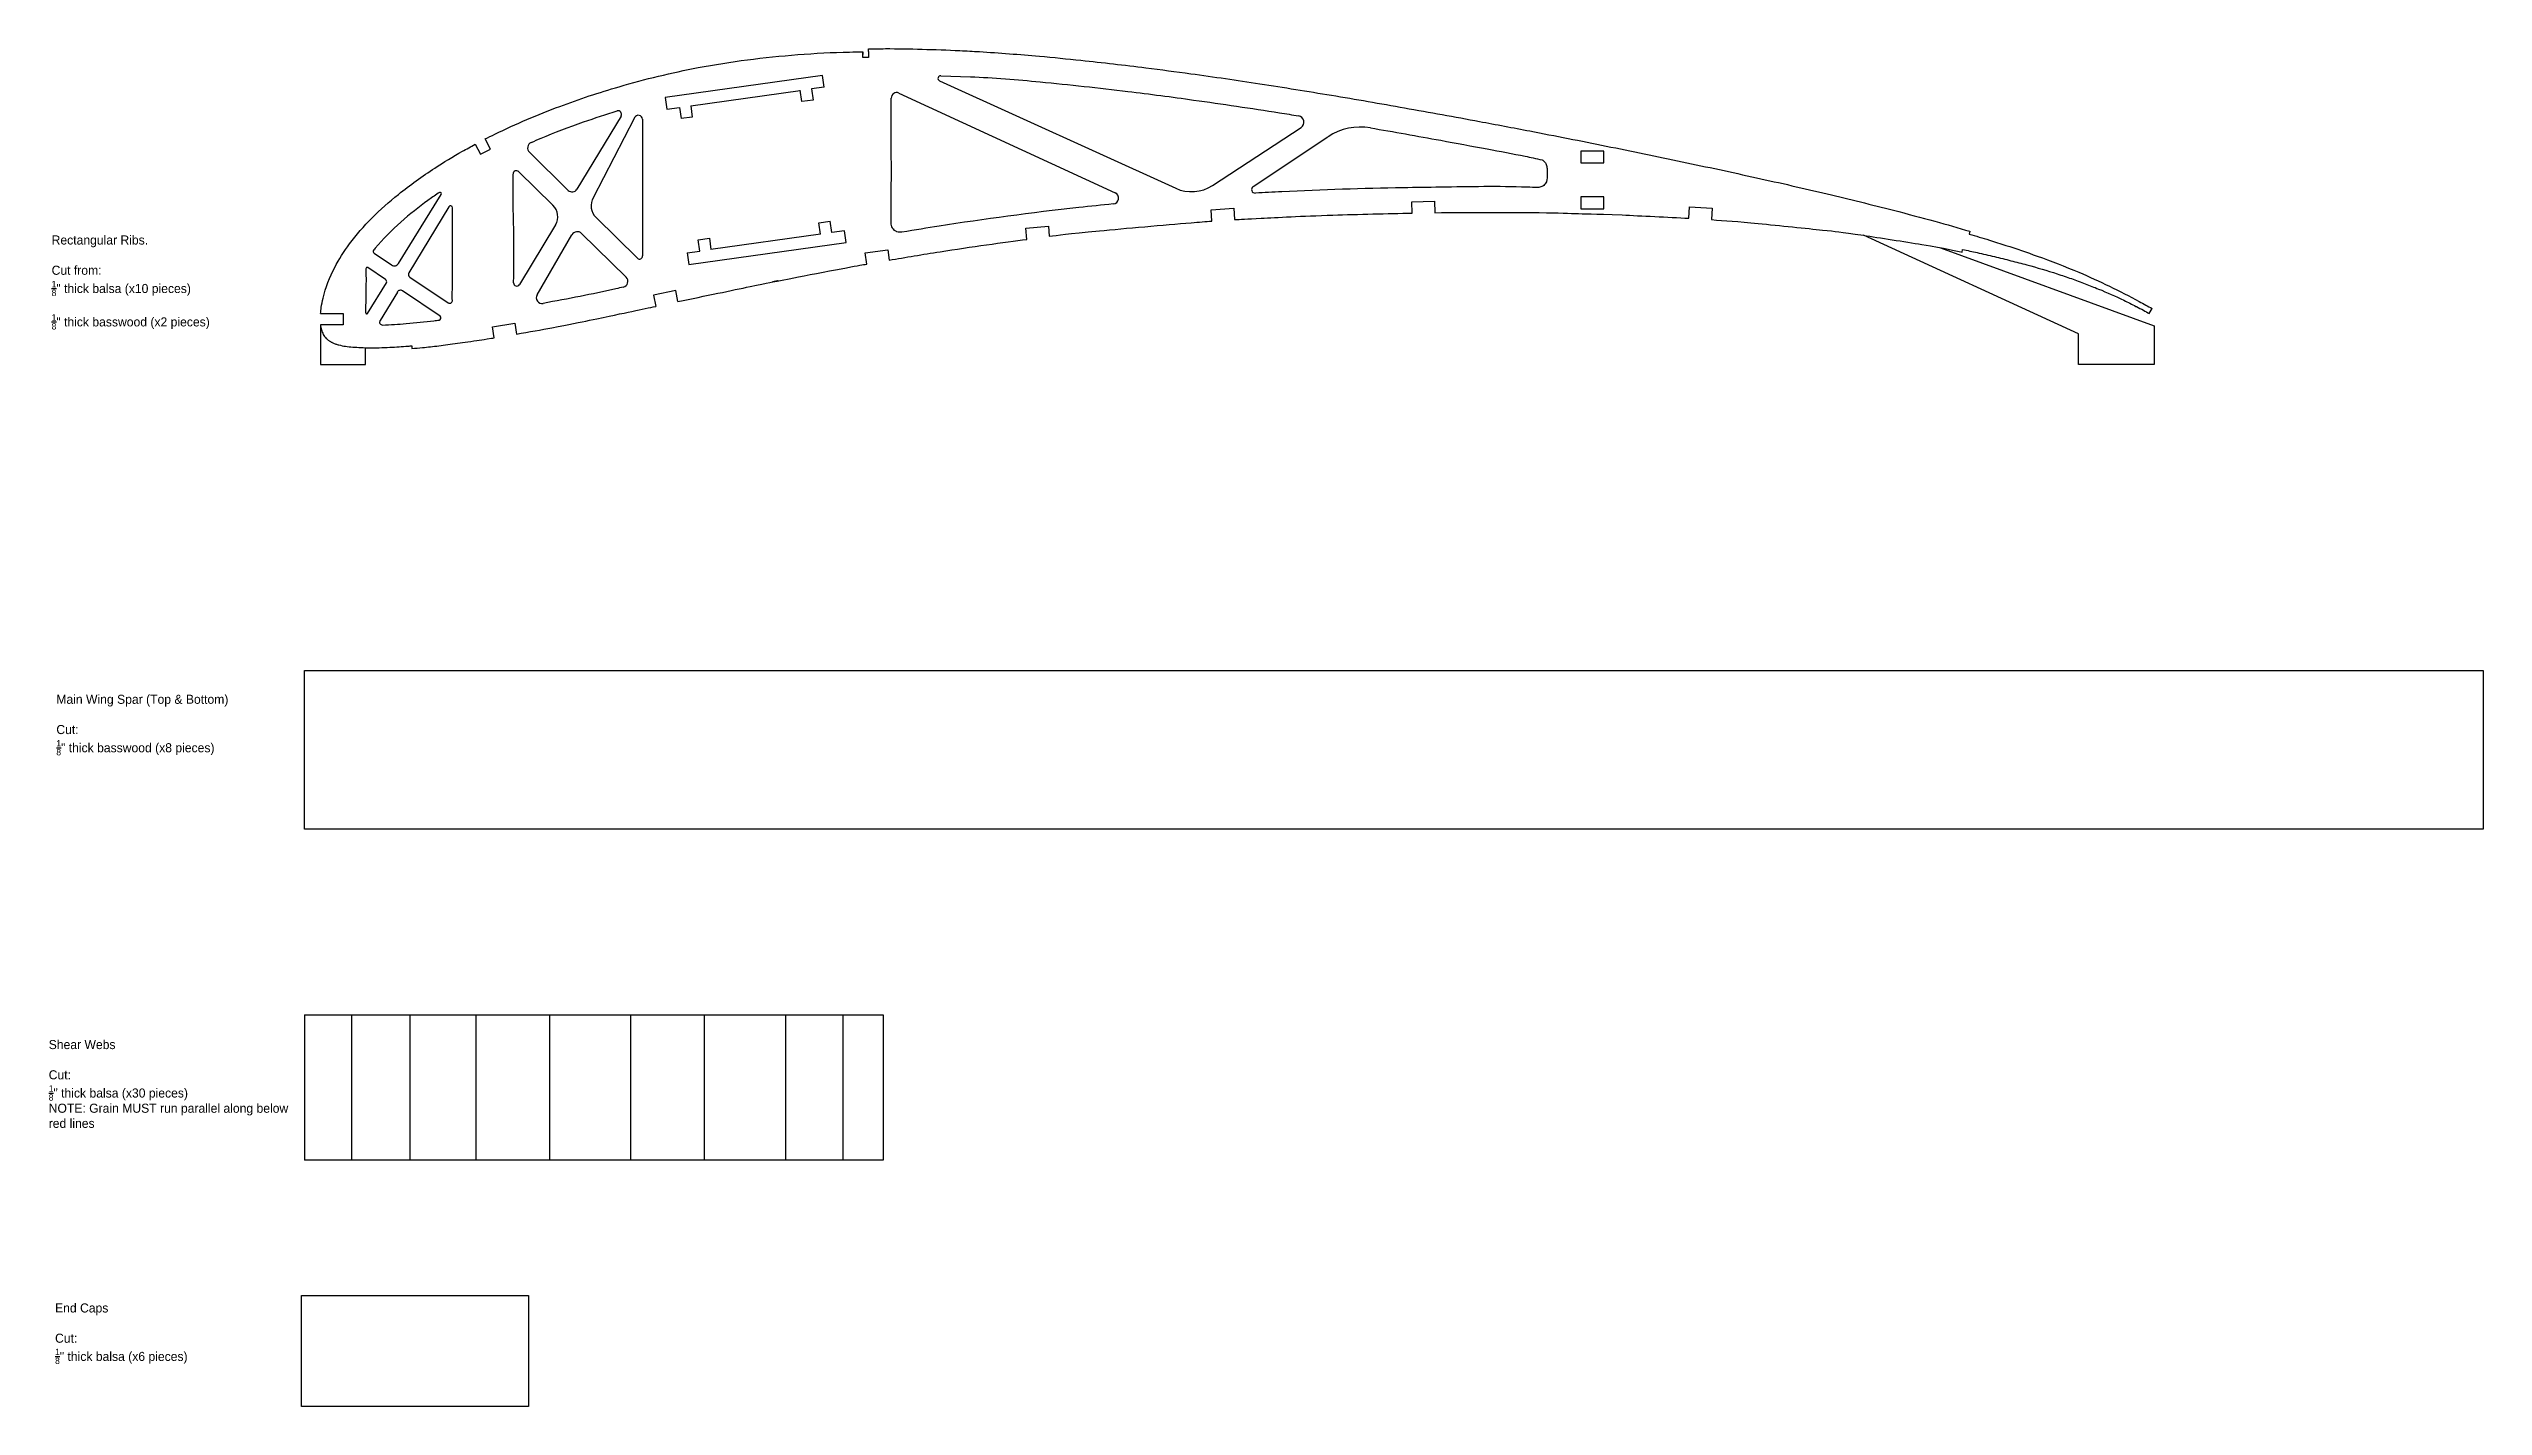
# Model space of a CAD drawing. Extents: x -3 to 23.9, y -11.5 to 3.5.
import ezdxf

# ---------------------------------------------------------------- set-up
doc = ezdxf.new("R2010")
doc.units = 0
doc.header["$MEASUREMENT"] = 0
doc.layers.add('CUT_THESE', color=255, linetype='CONTINUOUS')
doc.layers.add('TEXT_FOR_GARY', color=1, linetype='CONTINUOUS')

msp = doc.modelspace()

# ---------------------------------------------------------------- linework, layer by layer
at = {"layer": 'CUT_THESE', "linetype": 'Continuous'}
for p, q in [((6.006, 3.385), (6.006, 3.446)), ((6.006, 3.446), (6.006, 3.415)), ((6.069, 3.385), (6.006, 3.385)), ((6.069, 3.448), (6.069, 3.479)), ((6.069, 3.448), (6.069, 3.385)), ((5.563, 3.187), (3.831, 2.944)), ((4.112, 2.852), (5.318, 3.021)), ((5.335, 2.898), (5.318, 3.022)), ((5.582, 3.058), (5.442, 3.039)), ((5.442, 3.039), (5.459, 2.915)), ((5.582, 3.058), (5.563, 3.187)), ((3.581, 2.703), (3.581, 1.198)), ((3.831, 2.944), (3.849, 2.815)), ((3.849, 2.815), (3.988, 2.834)), ((3.988, 2.834), (4.005, 2.711)), ((4.129, 2.728), (4.005, 2.711)), ((4.112, 2.852), (4.129, 2.728)), ((5.459, 2.915), (5.335, 2.898)), ((1.737, 2.427), (1.796, 2.317)), ((1.906, 2.375), (1.847, 2.486)), ((1.796, 2.317), (1.906, 2.375)), ((9.844, 1.706), (10.093, 1.722)), ((9.852, 1.581), (9.844, 1.706)), ((10.093, 1.722), (10.101, 1.598)), ((12.053, 1.794), (12.303, 1.799)), ((12.056, 1.669), (12.053, 1.794)), ((12.303, 1.799), (12.306, 1.674)), ((15.105, 1.612), (15.112, 1.737)), ((15.112, 1.737), (15.362, 1.722)), ((15.362, 1.722), (15.354, 1.597)), ((4.089, 1.103), (5.822, 1.347)), ((4.194, 1.375), (4.318, 1.393)), ((4.21, 1.251), (4.194, 1.375)), ((4.318, 1.393), (4.334, 1.269)), ((5.541, 1.438), (4.334, 1.269)), ((5.524, 1.562), (5.648, 1.58)), ((5.541, 1.438), (5.524, 1.562)), ((5.665, 1.456), (5.648, 1.58)), ((5.804, 1.475), (5.665, 1.456)), ((5.822, 1.347), (5.804, 1.475)), ((7.803, 1.505), (8.052, 1.526)), ((7.813, 1.38), (7.803, 1.505)), ((8.052, 1.526), (8.061, 1.414)), ((19.397, 0.338), (17.028, 1.425)), ((18.202, 1.469), (18.194, 1.439)), ((4.071, 1.232), (4.21, 1.251)), ((4.071, 1.232), (4.089, 1.103)), ((6.034, 1.231), (6.281, 1.264)), ((6.05, 1.107), (6.034, 1.231)), ((6.281, 1.264), (6.296, 1.151)), ((17.878, 1.285), (20.23, 0.427)), ((18.114, 1.238), (18.12, 1.268)), ((3.946, 0.815), (3.701, 0.765)), ((3.971, 0.694), (3.946, 0.815)), ((0.035, 0.562), (0.283, 0.562)), ((0.283, 0.562), (0.283, 0.438)), ((3.701, 0.765), (3.727, 0.642)), ((20.177, 0.563), (20.207, 0.618)), ((0.283, 0.438), (0.033, 0.438)), ((0.033, 0.438), (0.033, 0)), ((1.928, 0.418), (2.175, 0.456)), ((1.947, 0.295), (1.928, 0.418)), ((2.175, 0.456), (2.193, 0.336)), ((19.397, 0), (19.397, 0.338)), ((20.23, 0.427), (20.23, 0)), ((0.033, 0), (0.531, 0)), ((0.531, 0), (0.531, 0.186)), ((1.041, 0.208), (1.041, 0.177)), ((20.23, 0), (19.397, 0)), ((-0.144, -3.369), (23.856, -3.369)), ((-0.144, -5.119), (-0.144, -3.369)), ((23.856, -3.369), (23.856, -5.119)), ((23.856, -5.119), (-0.144, -5.119)), ((-0.144, -7.165), (6.231, -7.165)), ((-0.144, -7.165), (-0.144, -8.765)), ((6.231, -7.165), (6.231, -8.765)), ((6.231, -8.765), (-0.144, -8.765)), ((-0.177, -10.257), (2.323, -10.257)), ((-0.177, -11.477), (-0.177, -10.257)), ((2.323, -10.257), (2.323, -11.477)), ((2.323, -11.477), (-0.177, -11.477))]:
    msp.add_line(p, q, dxfattribs=at)
at = {"layer": 'CUT_THESE', "color": 7, "linetype": 'Continuous'}
for p, q in [((6.405, 2.991), (8.787, 1.894)), ((6.852, 3.127), (9.453, 1.943)), ((6.865, 3.183), (7.193, 3.171)), ((3.344, 2.739), (2.858, 1.933)), ((3.04, 1.841), (3.494, 2.722)), ((9.857, 1.974), (10.834, 2.613)), ((10.307, 1.961), (11.13, 2.51)), ((2.335, 2.34), (2.762, 1.92)), ((2.594, 1.755), (2.216, 2.126)), ((0.892, 1.114), (1.364, 1.874)), ((1.446, 1.739), (1.007, 1.011)), ((3.07, 1.619), (3.525, 1.172)), ((2.621, 1.539), (2.226, 0.882)), ((2.419, 0.768), (2.803, 1.431)), ((3.4, 0.963), (2.909, 1.446)), ((0.625, 1.227), (0.817, 1.098)), ((0.551, 0.565), (0.759, 0.9)), ((0.751, 0.938), (0.556, 1.069)), ((1.35, 0.535), (0.937, 0.813)), ((1.017, 0.964), (1.441, 0.68)), ((0.88, 0.8), (0.689, 0.485))]:
    msp.add_line(p, q, dxfattribs=at)
at = {"layer": 'CUT_THESE', "linetype": 'Continuous'}
for points in [[(13.915, 2.222), (14.17, 2.222), (14.17, 2.352), (13.915, 2.352)], [(13.915, 1.717), (14.17, 1.717), (14.17, 1.847), (13.915, 1.847)]]:
    msp.add_lwpolyline(points, close=True, dxfattribs=at)
at = {"layer": 'CUT_THESE', "color": 7, "linetype": 'Continuous'}
for centre, radius, start, end in [((6.38, 2.937), 0.0604, 65.2538, 180.0663), ((6.864, 3.154), 0.0292, 87.9293, 245.5177), ((3.312, 2.759), 0.0375, 328.9668, 106.836), ((3.535, 2.701), 0.0462, 2.3451, 153.2849), ((10.795, 2.671), 0.0704, 303.1818, 80.836), ((2.381, 2.387), 0.0663, 113.798, 225.5383), ((11.488, 1.974), 0.644, 80.2093, 123.663), ((1.351, 1.882), 0.0154, 328.1464, 114.1543), ((2.191, 2.1), 0.0364, 45.5238, 179.844), ((2.806, 1.964), 0.0616, 225.5383, 328.9668), ((8.759, 1.835), 0.0648, 275.6225, 65.2538), ((9.627, 2.325), 0.42, 245.5177, 303.1819), ((10.328, 1.929), 0.0393, 123.663, 273.1604), ((1.465, 1.727), 0.0222, 0.0093, 148.8839), ((2.471, 1.63), 0.176, 328.9668, 45.5238), ((3.198, 1.75), 0.183, 149.9702, 225.5383), ((2.861, 1.397), 0.0679, 45.5238, 149.9702), ((0.639, 1.248), 0.025, 140.8386, 236.1465), ((0.847, 1.142), 0.0531, 236.1464, 328.1465), ((3.547, 1.197), 0.0338, 227.9572, 0.6191), ((0.548, 1.057), 0.0146, 56.1007, 182.1273), ((0.735, 0.915), 0.028, 328.1465, 56.1007), ((0.914, 0.779), 0.0402, 56.1007, 148.8838), ((1.036, 0.993), 0.0345, 148.8838, 236.1464), ((2.196, 0.9), 0.0351, 178.4683, 328.9668), ((3.355, 0.917), 0.0644, 282.2648, 45.5238), ((0.542, 0.571), 0.0107, 180.6091, 328.1466), ((1.457, 0.704), 0.0288, 236.1464, 1.0504), ((2.474, 0.737), 0.0632, 149.9702, 280.5965), ((0.716, 0.468), 0.0318, 148.8838, 271.7704), ((1.337, 0.515), 0.024, 277.2534, 56.1007)]:
    msp.add_arc(centre, radius, start, end, dxfattribs=at)
at = {"layer": 'CUT_THESE', "linetype": 'Continuous'}
for points in [[(1.847, 2.486), (1.954, 2.539), (2.668, 2.845), (3.323, 3.062), (4.194, 3.272), (4.735, 3.358), (5.29, 3.415), (5.862, 3.444), (6.006, 3.446)], [(6.069, 3.479), (6.255, 3.481), (6.66, 3.475), (7.077, 3.46), (7.291, 3.448), (7.952, 3.398), (8.41, 3.353), (9.125, 3.27), (9.619, 3.205), (10.381, 3.094), (11.168, 2.968), (11.975, 2.829), (12.798, 2.679), (13.354, 2.574), (14.195, 2.408), (15.033, 2.235), (15.85, 2.059), (16.629, 1.881), (17.361, 1.7), (17.816, 1.579), (18.202, 1.469)], [(0.035, 0.562), (0.042, 0.63), (0.062, 0.731), (0.19, 1.071), (0.352, 1.329), (0.6, 1.614), (0.892, 1.876), (1.292, 2.166), (1.596, 2.35), (1.737, 2.427)], [(18.194, 1.439), (18.415, 1.372), (18.598, 1.314), (18.941, 1.196), (19.401, 1.017), (20.067, 0.695), (20.207, 0.618)], [(18.12, 1.268), (18.281, 1.234), (18.471, 1.19), (18.653, 1.145), (18.829, 1.099), (19.162, 1), (19.319, 0.947), (19.471, 0.891), (19.617, 0.833), (19.897, 0.709), (20.03, 0.642), (20.036, 0.639)], [(20.036, 0.639), (20.112, 0.599), (20.177, 0.563)], [(0.033, 0.438), (0.036, 0.411), (0.043, 0.384), (0.052, 0.357), (0.064, 0.333), (0.097, 0.289), (0.119, 0.27), (0.143, 0.253), (0.171, 0.239), (0.201, 0.227), (0.235, 0.217), (0.308, 0.202), (0.389, 0.194), (0.478, 0.188), (0.575, 0.185), (0.681, 0.186), (0.798, 0.191), (0.999, 0.204), (1.041, 0.208)]]:
    msp.add_spline(points, degree=3, dxfattribs=at)
at = {"layer": 'CUT_THESE', "color": 7, "linetype": 'Continuous'}
for points, knots in [([(7.193, 3.171), (7.449, 3.162), (8.028, 3.111), (8.847, 3.023), (9.726, 2.907), (10.352, 2.814), (10.737, 2.752), (10.807, 2.741)], [0, 0, 0, 0, 0.211108, 0.478099, 0.678937, 0.941891, 1, 1, 1, 1]), ([(2.355, 2.448), (2.391, 2.464), (2.573, 2.543), (2.893, 2.664), (3.18, 2.758), (3.301, 2.795)], [0, 0, 0, 0, 0.12162, 0.618319, 1, 1, 1, 1]), ([(6.436, 1.459), (6.416, 1.458), (6.39, 1.458), (6.35, 1.481), (6.321, 1.519), (6.319, 1.586), (6.323, 2.06), (6.32, 2.481), (6.32, 2.937)], [0, 0, 0, 0, 0.033942, 0.053074, 0.084704, 0.121132, 0.178193, 1, 1, 1, 1]), ([(11.597, 2.609), (11.856, 2.564), (12.286, 2.488), (12.85, 2.382), (13.232, 2.312), (13.42, 2.271), (13.489, 2.256)], [0, 0, 0, 0, 0.409182, 0.680103, 0.900255, 1, 1, 1, 1]), ([(13.489, 2.256), (13.498, 2.25), (13.517, 2.238), (13.54, 2.205), (13.545, 2.139), (13.546, 2.092), (13.543, 2.053)], [0, 0, 0, 0, 0.133796, 0.311607, 0.520839, 1, 1, 1, 1]), ([(1.33, 1.889), (1.288, 1.86), (1.155, 1.766), (0.909, 1.571), (0.712, 1.376), (0.625, 1.27), (0.62, 1.264)], [0, 0, 0, 0, 0.148044, 0.546566, 0.97327, 1, 1, 1, 1]), ([(13.543, 2.053), (13.543, 2.044), (13.542, 2.032), (13.533, 2.004), (13.51, 1.972), (13.472, 1.954), (13.409, 1.951), (13.046, 1.967), (12.551, 1.956), (11.651, 1.946), (10.97, 1.923), (10.428, 1.895), (10.331, 1.89)], [0, 0, 0, 0, 0.007133, 0.011727, 0.026841, 0.041958, 0.048068, 0.084734, 0.375473, 0.502003, 0.910258, 1, 1, 1, 1]), ([(1.486, 0.704), (1.484, 0.769), (1.491, 0.991), (1.487, 1.304), (1.487, 1.587), (1.487, 1.701), (1.487, 1.727)], [0, 0, 0, 0, 0.189757, 0.650835, 0.921057, 1, 1, 1, 1]), ([(8.766, 1.77), (8.639, 1.758), (7.999, 1.691), (7.195, 1.583), (6.587, 1.484), (6.436, 1.459)], [0, 0, 0, 0, 0.162997, 0.822694, 1, 1, 1, 1]), ([(3.369, 0.854), (3.342, 0.848), (3.045, 0.778), (2.768, 0.727), (2.486, 0.675)], [0, 0, 0, 0, 0.091868, 1, 1, 1, 1]), ([(0.717, 0.436), (0.805, 0.439), (0.99, 0.452), (1.205, 0.474), (1.32, 0.489), (1.34, 0.491)], [0, 0, 0, 0, 0.417537, 0.901822, 1, 1, 1, 1])]:
    msp.add_open_spline(points, degree=3, knots=knots, dxfattribs=at)
for points in [[(1.345, 1.896), (1.34, 1.894), (1.335, 1.891), (1.33, 1.889)], [(2.161, 0.901), (2.172, 1.301), (2.153, 1.674), (2.154, 2.1)], [(0.533, 1.056), (0.539, 0.891), (0.529, 0.746), (0.531, 0.571)]]:
    msp.add_open_spline(points, degree=3, dxfattribs=at)
at = {"layer": 'CUT_THESE', "linetype": 'Continuous'}
for points, knots in [([(10.101, 1.598), (10.165, 1.601), (10.293, 1.607), (11.055, 1.648), (11.791, 1.664), (12.056, 1.669)], [2.81286, 2.81286, 2.81286, 2.81286, 3.584254, 4.35903, 4.978472, 4.978472, 4.978472, 4.978472]), ([(12.306, 1.674), (12.706, 1.676), (13.493, 1.681), (13.869, 1.661), (14.099, 1.663), (14.876, 1.625), (15.105, 1.612)], [5.389052, 5.389052, 5.389052, 5.389052, 6.221305, 7.025212, 7.816697, 8.314762, 8.314762, 8.314762, 8.314762]), ([(6.296, 1.151), (6.481, 1.182), (6.989, 1.269), (7.564, 1.347), (7.813, 1.38)], [0.0058433, 0.0058433, 0.0058433, 0.0058433, 0.2816424, 0.7666769, 0.7666769, 0.7666769, 0.7666769]), ([(8.061, 1.414), (8.157, 1.427), (8.327, 1.45), (9.462, 1.551), (9.786, 1.576), (9.852, 1.581)], [0.84271, 0.84271, 0.84271, 0.84271, 1.815502, 2.569989, 2.796713, 2.796713, 2.796713, 2.796713]), ([(15.354, 1.597), (15.5, 1.587), (15.794, 1.566), (16.714, 1.467), (16.766, 1.466), (17.885, 1.292), (18.029, 1.258), (18.114, 1.238)], [8.375363, 8.375363, 8.375363, 8.375363, 9.097405, 9.837068, 10.547646, 11.002273, 11.654977, 11.654977, 11.654977, 11.654977]), ([(3.971, 0.694), (4.272, 0.757), (5.213, 0.954), (4.983, 0.902), (4.987, 0.908), (5.921, 1.085), (6.007, 1.1), (6.05, 1.107)], [2.464282, 2.464282, 2.464282, 2.464282, 2.714089, 3.244087, 3.787776, 4.060222, 4.331765, 4.331765, 4.331765, 4.331765]), ([(2.193, 0.336), (2.331, 0.36), (2.697, 0.426), (3.148, 0.52), (3.51, 0.596), (3.653, 0.627), (3.727, 0.642)], [0.913792, 0.913792, 0.913792, 0.913792, 1.019423, 1.194459, 1.559413, 1.952426, 1.952426, 1.952426, 1.952426]), ([(1.041, 0.177), (1.08, 0.18), (1.148, 0.187), (1.246, 0.197), (1.339, 0.208), (1.438, 0.22), (1.546, 0.235), (1.658, 0.251), (1.799, 0.272), (1.846, 0.279), (1.937, 0.293), (1.947, 0.295)], [0, 0, 0, 0, 0.1176736, 0.2040543, 0.2969724, 0.3970313, 0.5045729, 0.6212315, 0.7474795, 0.8841713, 0.901098, 0.901098, 0.901098, 0.901098])]:
    msp.add_open_spline(points, degree=3, knots=knots, dxfattribs=at)
at = {"layer": 'TEXT_FOR_GARY', "linetype": 'Continuous'}
for p, q in [((0.375, -7.165), (0.375, -8.764)), ((1.019, -7.165), (1.019, -8.764)), ((1.743, -7.165), (1.743, -8.764)), ((2.556, -7.165), (2.556, -8.764)), ((3.448, -7.165), (3.448, -8.764)), ((4.261, -7.165), (4.261, -8.764)), ((5.154, -7.165), (5.154, -8.764)), ((5.788, -7.165), (5.788, -8.764))]:
    msp.add_line(p, q, dxfattribs=at)

# ---------------------------------------------------------------- texts
at = {"layer": 'TEXT_FOR_GARY', "linetype": 'Continuous', "char_height": 0.1, "attachment_point": 1}
for s, insert in [('\\A1;Rectangular Ribs.\\P\\PCut from:\\P{\\H0.7x;\\S1/8;}" thick balsa (x10 pieces)\\P\\P{\\H0.7x;\\S1/8;}" thick basswood (x2 pieces)', (-2.928, 1.423)), ('\\A1;Main Wing Spar (Top & Bottom)\\P\\PCut:\\P{\\H0.7x;\\S1/8;}" thick basswood (x8 pieces)', (-2.876, -3.637)), ('\\A1;Shear Webs\\P\\PCut:\\P{\\H0.7x;\\S1/8;}" thick balsa (x30 pieces)\\PNOTE: Grain MUST run parallel along below red lines', (-2.96, -7.441)), ('\\A1;End Caps\\P\\PCut:\\P{\\H0.7x;\\S1/8;}" thick balsa (x6 pieces)', (-2.89, -10.343))]:
    msp.add_mtext_dynamic_manual_height_columns(s, width=2.65614, gutter_width=1, heights=[0], dxfattribs=dict(at, insert=insert))

doc.saveas('drawing.dxf')
